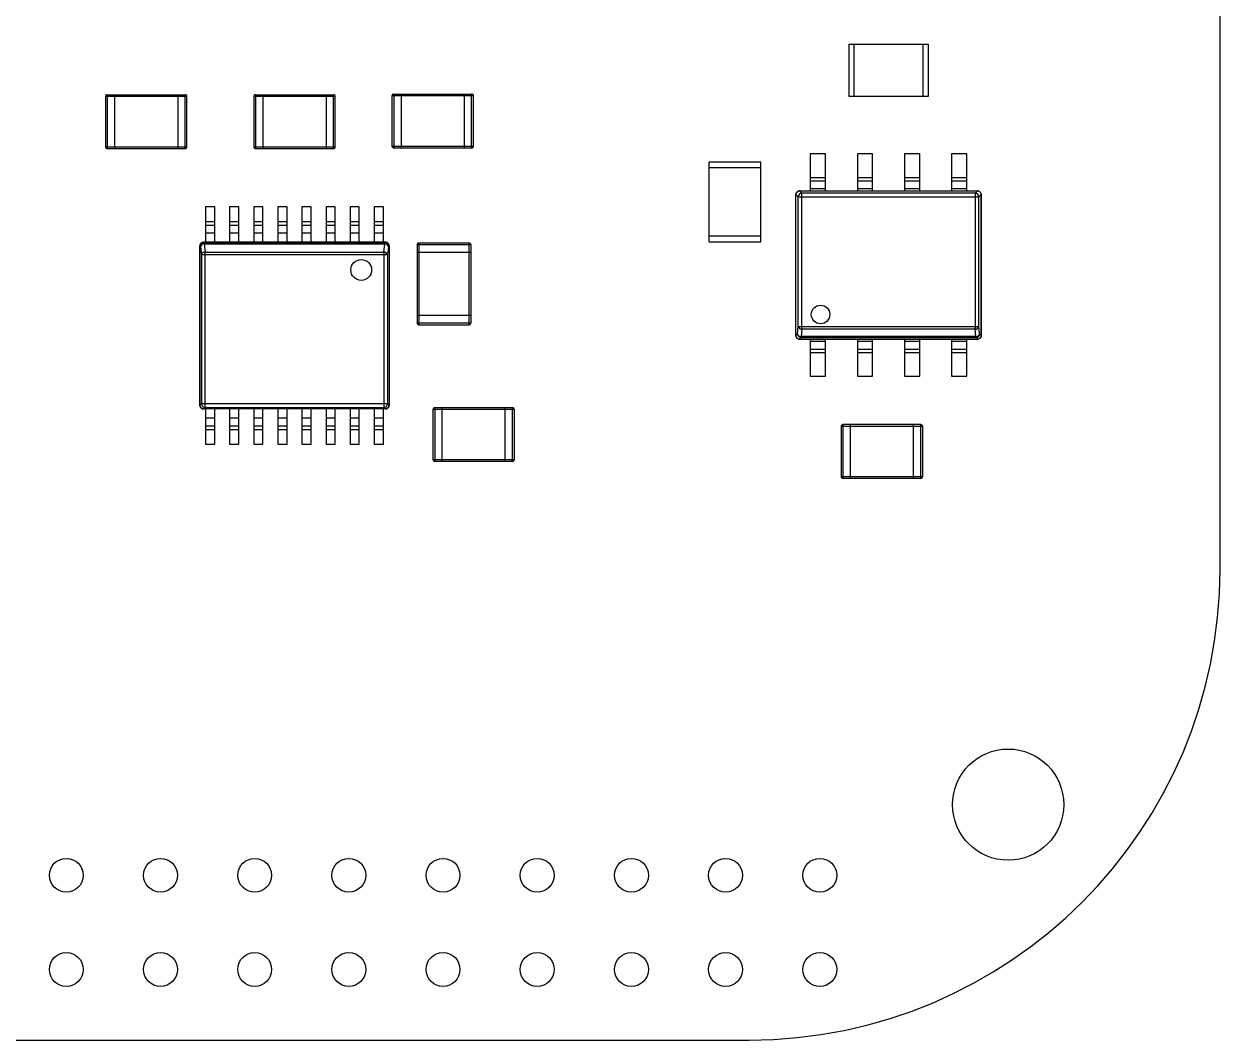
# Model space of a CAD drawing. Header units: millimetres. Extents: x 0 to 86.4, y 0 to 54.6.
# Drawn here: x 54.1 to 86.36, y 0 to 27.41 of the extents above; entities that cross this region are included whole.
import ezdxf

# ---------------------------------------------------------------- set-up
doc = ezdxf.new("R2010")
doc.units = ezdxf.units.MM

msp = doc.modelspace()

# ---------------------------------------------------------------- linework, layer by layer
at = {"color": 7, "linetype": 'Continuous', "lineweight": 25}
for p, q in [((86.36, 12.7), (86.36, 41.91)), ((76.344, 26.862), (78.494, 26.862)), ((76.344, 26.862), (76.344, 25.462)), ((76.494, 25.462), (76.494, 26.862)), ((78.344, 26.862), (78.344, 25.462)), ((78.494, 25.462), (78.494, 26.862)), ((56.349, 25.497), (58.449, 25.497)), ((56.349, 25.497), (56.349, 24.047)), ((56.549, 25.497), (56.549, 24.047)), ((58.249, 25.497), (58.249, 24.047)), ((58.449, 24.047), (58.449, 25.497)), ((60.349, 25.497), (62.449, 25.497)), ((60.349, 25.497), (60.349, 24.047)), ((60.549, 25.497), (60.549, 24.047)), ((62.249, 25.497), (62.249, 24.047)), ((62.449, 24.047), (62.449, 25.497)), ((64.076, 25.515), (66.176, 25.515)), ((64.076, 25.515), (64.076, 24.065)), ((64.276, 25.515), (64.276, 24.065)), ((65.976, 25.515), (65.976, 24.065)), ((66.176, 24.065), (66.176, 25.515)), ((56.299, 25.447), (56.299, 24.097)), ((58.499, 25.447), (56.299, 25.447)), ((58.499, 24.097), (58.499, 25.447)), ((62.499, 25.447), (60.299, 25.447)), ((60.299, 25.447), (60.299, 24.097)), ((62.499, 24.097), (62.499, 25.447)), ((64.026, 25.465), (64.026, 24.115)), ((66.226, 25.465), (64.026, 25.465)), ((66.226, 24.115), (66.226, 25.465)), ((76.344, 25.462), (78.494, 25.462)), ((56.299, 24.097), (58.499, 24.097)), ((56.349, 24.047), (58.449, 24.047)), ((60.299, 24.097), (62.499, 24.097)), ((60.349, 24.047), (62.449, 24.047)), ((64.026, 24.115), (66.226, 24.115)), ((64.076, 24.065), (66.176, 24.065)), ((75.309, 23.904), (75.309, 22.904)), ((75.719, 23.904), (75.309, 23.904)), ((75.719, 22.904), (75.719, 23.904)), ((76.579, 23.904), (76.579, 22.904)), ((76.989, 23.904), (76.579, 23.904)), ((76.989, 22.904), (76.989, 23.904)), ((77.849, 23.904), (77.849, 22.904)), ((78.259, 23.904), (77.849, 23.904)), ((78.259, 22.904), (78.259, 23.904)), ((79.119, 23.904), (79.119, 22.904)), ((79.529, 23.904), (79.119, 23.904)), ((79.529, 22.904), (79.529, 23.904)), ((72.579, 21.531), (72.579, 23.681)), ((73.979, 23.681), (72.579, 23.681)), ((73.979, 21.531), (73.979, 23.681)), ((72.579, 23.531), (73.979, 23.531)), ((75.309, 23.269), (75.719, 23.269)), ((76.579, 23.269), (76.989, 23.269)), ((77.849, 23.269), (78.259, 23.269)), ((79.119, 23.269), (79.529, 23.269)), ((75.083, 22.84), (75.019, 22.904)), ((75.019, 22.904), (79.819, 22.904)), ((75.019, 22.904), (79.819, 22.904)), ((75.719, 23.169), (75.309, 23.169)), ((75.309, 22.969), (75.719, 22.969)), ((76.989, 23.169), (76.579, 23.169)), ((76.579, 22.969), (76.989, 22.969)), ((78.259, 23.169), (77.849, 23.169)), ((77.849, 22.969), (78.259, 22.969)), ((79.529, 23.169), (79.119, 23.169)), ((79.119, 22.969), (79.529, 22.969)), ((79.819, 22.904), (79.756, 22.84)), ((74.923, 22.831), (74.919, 22.803)), ((74.919, 19.004), (74.919, 22.804)), ((74.983, 22.741), (74.92, 22.804)), ((74.92, 19.004), (74.92, 22.804)), ((74.983, 22.741), (79.855, 22.741)), ((74.983, 19.246), (74.983, 22.741)), ((75.083, 19.175), (75.083, 22.84)), ((79.756, 22.84), (75.083, 22.84)), ((79.756, 22.84), (79.756, 19.175)), ((79.855, 22.741), (79.919, 22.804)), ((79.855, 19.246), (79.855, 22.741)), ((79.919, 22.807), (79.916, 22.831)), ((79.919, 22.804), (79.919, 19.004)), ((79.919, 19.004), (79.919, 22.804)), ((59, 22.472), (59, 21.522)), ((59.247, 22.472), (59, 22.472)), ((59.247, 21.522), (59.247, 22.472)), ((59.65, 22.472), (59.65, 21.522)), ((59.897, 22.472), (59.65, 22.472)), ((59.897, 21.522), (59.897, 22.472)), ((60.3, 22.472), (60.3, 21.522)), ((60.547, 22.472), (60.3, 22.472)), ((60.547, 21.522), (60.547, 22.472)), ((60.95, 22.472), (60.95, 21.522)), ((61.197, 22.472), (60.95, 22.472)), ((61.197, 21.522), (61.197, 22.472)), ((61.6, 22.472), (61.6, 21.522)), ((61.847, 22.472), (61.6, 22.472)), ((61.847, 21.522), (61.847, 22.472)), ((62.25, 22.472), (62.25, 21.522)), ((62.497, 22.472), (62.25, 22.472)), ((62.497, 21.522), (62.497, 22.472)), ((62.9, 22.472), (62.9, 21.522)), ((63.147, 22.472), (62.9, 22.472)), ((63.147, 21.522), (63.147, 22.472)), ((63.55, 22.472), (63.55, 21.522)), ((63.797, 22.472), (63.55, 22.472)), ((63.797, 21.522), (63.797, 22.472)), ((59.247, 22.072), (59, 22.072)), ((59.247, 21.972), (59, 21.972)), ((59.897, 22.072), (59.65, 22.072)), ((59.897, 21.972), (59.65, 21.972)), ((60.547, 22.072), (60.3, 22.072)), ((60.547, 21.972), (60.3, 21.972)), ((61.197, 22.072), (60.95, 22.072)), ((61.197, 21.972), (60.95, 21.972)), ((61.847, 22.072), (61.6, 22.072)), ((61.847, 21.972), (61.6, 21.972)), ((62.497, 22.072), (62.25, 22.072)), ((62.497, 21.972), (62.25, 21.972)), ((63.147, 22.072), (62.9, 22.072)), ((63.147, 21.972), (62.9, 21.972)), ((63.797, 22.072), (63.55, 22.072)), ((63.797, 21.972), (63.55, 21.972)), ((59, 21.772), (59.247, 21.772)), ((59.65, 21.772), (59.897, 21.772)), ((60.3, 21.772), (60.547, 21.772)), ((60.95, 21.772), (61.197, 21.772)), ((61.6, 21.772), (61.847, 21.772)), ((62.25, 21.772), (62.497, 21.772)), ((62.9, 21.772), (63.147, 21.772)), ((63.55, 21.772), (63.797, 21.772)), ((73.979, 21.681), (72.579, 21.681)), ((58.849, 17.122), (58.849, 21.422)), ((58.849, 21.422), (58.865, 21.406)), ((58.849, 21.422), (58.849, 17.122)), ((58.865, 21.406), (58.889, 21.181)), ((58.949, 21.522), (58.965, 21.506)), ((58.949, 21.522), (63.849, 21.522)), ((63.849, 21.522), (58.949, 21.522)), ((58.965, 21.506), (58.965, 21.477)), ((58.965, 21.506), (63.832, 21.506)), ((58.965, 21.477), (58.989, 21.252)), ((58.965, 21.477), (63.832, 21.477)), ((63.809, 21.252), (63.832, 21.477)), ((63.832, 21.506), (63.849, 21.522)), ((63.832, 21.477), (63.832, 21.506)), ((63.875, 21.519), (63.852, 21.522)), ((63.932, 21.406), (63.908, 21.181)), ((63.948, 21.422), (63.932, 21.406)), ((63.948, 21.422), (63.948, 17.122)), ((63.949, 21.422), (63.949, 17.122)), ((64.705, 21.446), (64.705, 19.346)), ((66.155, 21.446), (64.705, 21.446)), ((66.105, 21.496), (64.755, 21.496)), ((64.755, 21.496), (64.755, 19.296)), ((66.105, 19.296), (66.105, 21.496)), ((66.155, 21.446), (66.155, 19.346)), ((72.579, 21.531), (73.979, 21.531)), ((63.908, 21.181), (58.889, 21.181)), ((58.889, 21.181), (58.889, 17.162)), ((58.989, 17.063), (58.989, 21.252)), ((58.989, 21.252), (63.809, 21.252)), ((63.809, 21.252), (63.809, 17.063)), ((63.908, 21.181), (63.908, 17.162)), ((66.155, 21.246), (64.705, 21.246)), ((66.155, 19.546), (64.705, 19.546)), ((64.705, 19.346), (66.155, 19.346)), ((64.755, 19.296), (66.105, 19.296)), ((74.92, 19.004), (74.962, 19.047)), ((74.962, 19.047), (74.983, 19.246)), ((74.983, 19.246), (79.855, 19.246)), ((75.083, 19.175), (75.062, 18.976)), ((79.756, 19.175), (75.083, 19.175)), ((79.776, 18.976), (79.756, 19.175)), ((79.876, 19.047), (79.855, 19.246)), ((79.919, 19.004), (79.876, 19.047)), ((74.993, 18.908), (75.016, 18.905)), ((75.062, 18.947), (75.019, 18.905)), ((79.819, 18.905), (75.019, 18.905)), ((75.019, 18.904), (79.819, 18.904)), ((79.776, 18.976), (75.062, 18.976)), ((75.062, 18.976), (75.062, 18.947)), ((79.776, 18.947), (75.062, 18.947)), ((75.309, 18.904), (75.309, 17.904)), ((75.719, 18.839), (75.309, 18.839)), ((75.719, 17.904), (75.719, 18.904)), ((76.579, 18.904), (76.579, 17.904)), ((76.989, 18.839), (76.579, 18.839)), ((76.989, 17.904), (76.989, 18.904)), ((77.849, 18.904), (77.849, 17.904)), ((78.259, 18.839), (77.849, 18.839)), ((78.259, 17.904), (78.259, 18.904)), ((79.119, 18.904), (79.119, 17.904)), ((79.529, 18.839), (79.119, 18.839)), ((79.529, 17.904), (79.529, 18.904)), ((79.776, 18.947), (79.776, 18.976)), ((79.819, 18.905), (79.776, 18.947)), ((75.309, 18.639), (75.719, 18.639)), ((75.719, 18.539), (75.309, 18.539)), ((76.579, 18.639), (76.989, 18.639)), ((76.989, 18.539), (76.579, 18.539)), ((77.849, 18.639), (78.259, 18.639)), ((78.259, 18.539), (77.849, 18.539)), ((79.119, 18.639), (79.529, 18.639)), ((79.529, 18.539), (79.119, 18.539)), ((75.309, 17.904), (75.719, 17.904)), ((76.579, 17.904), (76.989, 17.904)), ((77.849, 17.904), (78.259, 17.904)), ((79.119, 17.904), (79.529, 17.904)), ((58.889, 17.162), (58.849, 17.122)), ((58.849, 17.119), (58.852, 17.096)), ((63.908, 17.162), (58.889, 17.162)), ((63.908, 17.162), (63.948, 17.122)), ((63.945, 17.096), (63.949, 17.124)), ((58.949, 17.023), (58.989, 17.063)), ((63.849, 17.023), (58.949, 17.023)), ((63.849, 17.022), (58.949, 17.022)), ((58.989, 17.063), (63.809, 17.063)), ((59, 17.022), (59, 16.072)), ((59.247, 16.072), (59.247, 17.022)), ((59.65, 17.022), (59.65, 16.072)), ((59.897, 16.072), (59.897, 17.022)), ((60.3, 17.022), (60.3, 16.072)), ((60.547, 16.072), (60.547, 17.022)), ((60.95, 17.022), (60.95, 16.072)), ((61.197, 16.072), (61.197, 17.022)), ((61.6, 17.022), (61.6, 16.072)), ((61.847, 16.072), (61.847, 17.022)), ((62.25, 17.022), (62.25, 16.072)), ((62.497, 16.072), (62.497, 17.022)), ((62.9, 17.022), (62.9, 16.072)), ((63.147, 16.072), (63.147, 17.022)), ((63.55, 17.022), (63.55, 16.072)), ((63.797, 16.072), (63.797, 17.022)), ((63.809, 17.063), (63.849, 17.023)), ((65.131, 17.007), (65.131, 15.657)), ((67.331, 17.007), (65.131, 17.007)), ((65.181, 17.057), (65.181, 15.607)), ((67.281, 17.057), (65.181, 17.057)), ((65.381, 15.607), (65.381, 17.057)), ((67.081, 15.607), (67.081, 17.057)), ((67.281, 15.607), (67.281, 17.057)), ((67.331, 15.657), (67.331, 17.007)), ((59.247, 16.772), (59, 16.772)), ((59, 16.572), (59.247, 16.572)), ((59, 16.472), (59.247, 16.472)), ((59.897, 16.772), (59.65, 16.772)), ((59.65, 16.572), (59.897, 16.572)), ((59.65, 16.472), (59.897, 16.472)), ((60.547, 16.772), (60.3, 16.772)), ((60.3, 16.572), (60.547, 16.572)), ((60.3, 16.472), (60.547, 16.472)), ((61.197, 16.772), (60.95, 16.772)), ((60.95, 16.572), (61.197, 16.572)), ((60.95, 16.472), (61.197, 16.472)), ((61.847, 16.772), (61.6, 16.772)), ((61.6, 16.572), (61.847, 16.572)), ((61.6, 16.472), (61.847, 16.472)), ((62.497, 16.772), (62.25, 16.772)), ((62.25, 16.572), (62.497, 16.572)), ((62.25, 16.472), (62.497, 16.472)), ((63.147, 16.772), (62.9, 16.772)), ((62.9, 16.572), (63.147, 16.572)), ((62.9, 16.472), (63.147, 16.472)), ((63.797, 16.772), (63.55, 16.772)), ((63.55, 16.572), (63.797, 16.572)), ((63.55, 16.472), (63.797, 16.472)), ((76.141, 16.55), (76.141, 15.2)), ((78.341, 16.55), (76.141, 16.55)), ((76.191, 16.6), (76.191, 15.15)), ((78.291, 16.6), (76.191, 16.6)), ((76.391, 15.15), (76.391, 16.6)), ((78.091, 15.15), (78.091, 16.6)), ((78.291, 15.15), (78.291, 16.6)), ((78.341, 15.2), (78.341, 16.55)), ((59, 16.072), (59.247, 16.072)), ((59.65, 16.072), (59.897, 16.072)), ((60.3, 16.072), (60.547, 16.072)), ((60.95, 16.072), (61.197, 16.072)), ((61.6, 16.072), (61.847, 16.072)), ((62.25, 16.072), (62.497, 16.072)), ((62.9, 16.072), (63.147, 16.072)), ((63.55, 16.072), (63.797, 16.072)), ((65.131, 15.657), (67.331, 15.657)), ((67.281, 15.607), (65.181, 15.607)), ((76.141, 15.2), (78.341, 15.2)), ((78.291, 15.15), (76.191, 15.15)), ((6.35, 0), (73.66, 0))]:
    msp.add_line(p, q, dxfattribs=at)
for centre, radius in [((63.199, 20.772), 0.281), ((75.586, 19.571), 0.25), ((80.645, 6.35), 1.5), ((55.245, 4.445), 0.457), ((57.785, 4.445), 0.457), ((60.325, 4.445), 0.457), ((62.865, 4.445), 0.457), ((65.405, 4.445), 0.457), ((67.945, 4.445), 0.457), ((70.485, 4.445), 0.457), ((73.025, 4.445), 0.457), ((75.565, 4.445), 0.457), ((55.245, 1.905), 0.457), ((57.785, 1.905), 0.457), ((60.325, 1.905), 0.457), ((62.865, 1.905), 0.457), ((65.405, 1.905), 0.457), ((67.945, 1.905), 0.457), ((70.485, 1.905), 0.457), ((73.025, 1.905), 0.457), ((75.565, 1.905), 0.457)]:
    msp.add_circle(centre, radius, dxfattribs=at)
for centre, radius, start, end in [((56.349, 25.447), 0.05, 90, 180), ((58.449, 25.447), 0.05, 0, 90), ((60.349, 25.447), 0.05, 90, 180), ((62.449, 25.447), 0.05, 0, 90), ((64.076, 25.465), 0.05, 90, 180), ((66.176, 25.465), 0.05, 0, 90), ((56.349, 24.097), 0.05, 180, 270), ((58.449, 24.097), 0.05, 270, 0), ((60.349, 24.097), 0.05, 180, 270), ((62.449, 24.097), 0.05, 270, 0), ((64.076, 24.115), 0.05, 180, 270), ((66.176, 24.115), 0.05, 270, 0), ((75.084, 22.739), 0.101, 90.7299, 179.2701), ((79.754, 22.739), 0.101, 0.7299, 89.2701), ((58.966, 21.405), 0.101, 90.7299, 179.2701), ((58.959, 21.379), 0.0978, 86.8252, 164.0006), ((63.831, 21.405), 0.101, 0.7299, 89.2701), ((63.838, 21.379), 0.0978, 15.9994, 93.1748), ((64.755, 21.446), 0.05, 90, 180), ((66.105, 21.446), 0.05, 0, 90), ((58.983, 21.154), 0.0978, 86.8252, 164.0006), ((63.814, 21.154), 0.0978, 15.9994, 93.1748), ((64.755, 19.346), 0.05, 180, 270), ((66.105, 19.346), 0.05, 270, 0), ((75.057, 19.074), 0.0978, 195.9994, 273.1748), ((75.063, 19.048), 0.101, 180.7299, 269.2701), ((75.077, 19.273), 0.0978, 195.9994, 273.1748), ((79.761, 19.273), 0.0978, 266.8252, 344.0006), ((79.782, 19.074), 0.0978, 266.8252, 344.0006), ((79.775, 19.048), 0.101, 270.7299, 359.2701), ((58.99, 17.164), 0.101, 180.7299, 269.2701), ((63.807, 17.164), 0.101, 270.7299, 359.2701), ((65.181, 17.007), 0.05, 90, 180), ((67.281, 17.007), 0.05, 0, 90), ((76.191, 16.55), 0.05, 90, 180), ((78.291, 16.55), 0.05, 0, 90), ((65.181, 15.657), 0.05, 180, 270), ((67.281, 15.657), 0.05, 270, 0), ((76.191, 15.2), 0.05, 180, 270), ((78.291, 15.2), 0.05, 270, 0), ((73.659, 12.701), 12.701, 270.004, 359.996)]:
    msp.add_arc(centre, radius, start, end, dxfattribs=at)
for points, knots in [([(75.019, 22.904), (74.993, 22.904), (74.967, 22.893), (74.93, 22.856), (74.919, 22.83), (74.919, 22.804)], [0, 0, 0, 0, 0.5, 0.5, 1, 1, 1, 1]), ([(74.92, 22.804), (74.92, 22.83), (74.931, 22.856), (74.968, 22.893), (74.993, 22.903), (75.019, 22.904)], [0, 0, 0, 0, 0.5, 0.5, 1, 1, 1, 1]), ([(79.819, 22.904), (79.845, 22.903), (79.871, 22.893), (79.908, 22.856), (79.918, 22.83), (79.919, 22.804)], [0, 0, 0, 0, 0.5, 0.5, 1, 1, 1, 1]), ([(79.919, 22.804), (79.919, 22.83), (79.908, 22.856), (79.871, 22.893), (79.845, 22.904), (79.819, 22.904)], [0, 0, 0, 0, 0.5, 0.5, 1, 1, 1, 1]), ([(58.849, 21.422), (58.85, 21.432), (58.852, 21.45), (58.863, 21.474), (58.878, 21.493), (58.897, 21.508), (58.921, 21.519), (58.939, 21.521), (58.949, 21.522)], [0, 0, 0, 0, 0.187022, 0.348233, 0.5, 0.651767, 0.812978, 1, 1, 1, 1]), ([(58.949, 21.522), (58.922, 21.522), (58.896, 21.512), (58.859, 21.475), (58.849, 21.449), (58.849, 21.422)], [0, 0, 0, 0, 0.5, 0.5, 1, 1, 1, 1]), ([(63.849, 21.522), (63.858, 21.521), (63.876, 21.519), (63.9, 21.508), (63.919, 21.493), (63.934, 21.474), (63.945, 21.45), (63.947, 21.432), (63.948, 21.422)], [0, 0, 0, 0, 0.187022, 0.348233, 0.5, 0.651767, 0.812978, 1, 1, 1, 1]), ([(63.949, 21.422), (63.949, 21.449), (63.938, 21.475), (63.901, 21.512), (63.875, 21.522), (63.849, 21.522)], [0, 0, 0, 0, 0.5, 0.5, 1, 1, 1, 1]), ([(74.919, 19.004), (74.919, 18.978), (74.93, 18.952), (74.967, 18.915), (74.993, 18.904), (75.019, 18.904)], [0, 0, 0, 0, 0.5, 0.5, 1, 1, 1, 1]), ([(75.019, 18.905), (75.01, 18.906), (74.992, 18.907), (74.968, 18.919), (74.949, 18.934), (74.934, 18.953), (74.922, 18.977), (74.921, 18.995), (74.92, 19.004)], [0, 0, 0, 0, 0.187022, 0.348233, 0.5, 0.651767, 0.812978, 1, 1, 1, 1]), ([(79.919, 19.004), (79.918, 18.995), (79.916, 18.977), (79.905, 18.953), (79.89, 18.934), (79.871, 18.919), (79.847, 18.907), (79.829, 18.906), (79.819, 18.905)], [0, 0, 0, 0, 0.187022, 0.348233, 0.5, 0.651767, 0.812978, 1, 1, 1, 1]), ([(79.819, 18.904), (79.845, 18.904), (79.871, 18.915), (79.908, 18.952), (79.919, 18.978), (79.919, 19.004)], [0, 0, 0, 0, 0.5, 0.5, 1, 1, 1, 1]), ([(58.949, 17.023), (58.923, 17.023), (58.897, 17.034), (58.86, 17.071), (58.849, 17.097), (58.849, 17.122)], [0, 0, 0, 0, 0.5, 0.5, 1, 1, 1, 1]), ([(58.849, 17.122), (58.849, 17.096), (58.859, 17.07), (58.896, 17.033), (58.922, 17.022), (58.949, 17.022)], [0, 0, 0, 0, 0.5, 0.5, 1, 1, 1, 1]), ([(63.948, 17.122), (63.948, 17.097), (63.937, 17.071), (63.9, 17.034), (63.874, 17.023), (63.849, 17.023)], [0, 0, 0, 0, 0.5, 0.5, 1, 1, 1, 1]), ([(63.849, 17.022), (63.875, 17.022), (63.901, 17.033), (63.938, 17.07), (63.949, 17.096), (63.949, 17.122)], [0, 0, 0, 0, 0.5, 0.5, 1, 1, 1, 1])]:
    msp.add_open_spline(points, degree=3, knots=knots, dxfattribs=at)
for points in [[(75.019, 22.904), (75.019, 22.904), (75.019, 22.904), (75.019, 22.904)], [(79.819, 22.904), (79.819, 22.904), (79.819, 22.904), (79.819, 22.904)], [(74.919, 22.804), (74.919, 22.804), (74.919, 22.804), (74.92, 22.804)], [(79.919, 22.804), (79.919, 22.804), (79.919, 22.804), (79.919, 22.804)], [(58.849, 21.422), (58.849, 21.422), (58.849, 21.422), (58.849, 21.422)], [(58.949, 21.522), (58.949, 21.522), (58.949, 21.522), (58.949, 21.522)], [(63.849, 21.522), (63.849, 21.522), (63.849, 21.522), (63.849, 21.522)], [(63.948, 21.422), (63.948, 21.422), (63.949, 21.422), (63.949, 21.422)], [(74.92, 19.004), (74.919, 19.004), (74.919, 19.004), (74.919, 19.004)], [(75.019, 18.904), (75.019, 18.904), (75.019, 18.904), (75.019, 18.905)], [(79.819, 18.905), (79.819, 18.904), (79.819, 18.904), (79.819, 18.904)], [(79.919, 19.004), (79.919, 19.004), (79.919, 19.004), (79.919, 19.004)], [(58.849, 17.122), (58.849, 17.122), (58.849, 17.122), (58.849, 17.122)], [(63.949, 17.122), (63.949, 17.122), (63.948, 17.122), (63.948, 17.122)], [(58.949, 17.022), (58.949, 17.022), (58.949, 17.023), (58.949, 17.023)], [(63.849, 17.023), (63.849, 17.023), (63.849, 17.022), (63.849, 17.022)]]:
    msp.add_open_spline(points, degree=3, dxfattribs=at)

doc.saveas('drawing.dxf')
